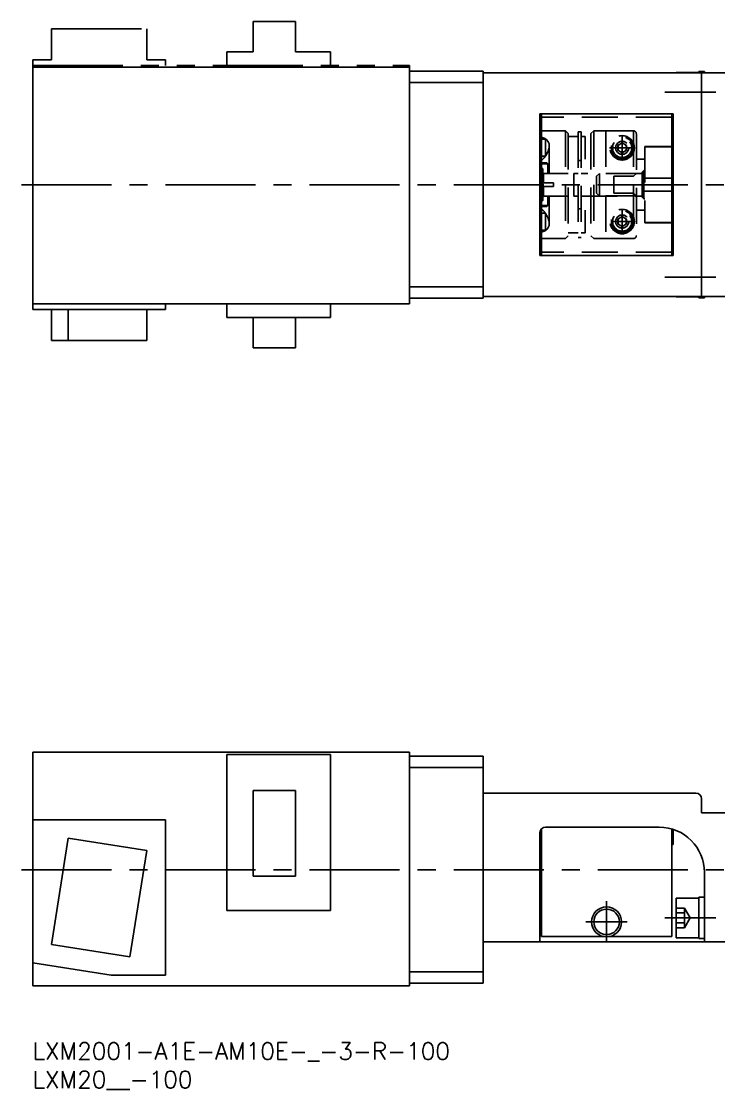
# Model space of a CAD drawing. Extents: x -2 to 287, y -8 to 258.
# Drawn here: x -2 to 120.9, y -8.3 to 180.1 of the extents above; entities that cross this region are included whole.
import ezdxf

# ---------------------------------------------------------------- set-up
doc = ezdxf.new("R2010")
doc.units = 0
doc.header["$LTSCALE"] = 0.5
for name, pattern in [('CENTER', [50.8, 31.75, -6.35, 6.35, -6.35]), ('DASHED', [19.05, 12.7, -6.35]), ('PHANTOM', [63.5, 31.75, -6.35, 6.35, -6.35, 6.35, -6.35])]:
    doc.linetypes.add(name, pattern=pattern)
for name, color, linetype in [('MSM_CENTER', 1, 'CENTER'), ('MSM_CONTINUOUS', 7, 'CONTINUOUS'), ('MSM_DASHED', 4, 'DASHED'), ('MSM_IMAGINARY', 6, 'PHANTOM'), ('MSM_PART_NUMBER', 7, 'CONTINUOUS')]:
    doc.layers.add(name, color=color, linetype=linetype)
doc.styles.get("Standard").update_dxf_attribs({"font": 'txt.shx', "height": 3, "bigfont": 'bigfont.shx'})

# ---------------------------------------------------------------- blocks, each defined once
blk = doc.blocks.new('*U8')
at = {"layer": 'MSM_PART_NUMBER'}
blk.add_text('LXM2001-A1E-AM10E-_-3-R-100', height=3, dxfattribs=at).set_placement((0, -3))
blk = doc.blocks.new('*U9')
at = {"layer": 'MSM_PART_NUMBER'}
blk.add_text('LXM20__-100', height=3, dxfattribs=at).set_placement((0, -8))

msp = doc.modelspace()

# ---------------------------------------------------------------- linework, layer by layer
at = {"layer": 'MSM_CENTER'}
for p, q in [((111.4, 167.6), (120.4, 167.6)), ((103.9, 155.54), (103.9, 160.06)), ((101.64, 157.8), (106.16, 157.8)), ((-2, 151.3), (237.4, 151.3)), ((103.9, 142.81), (103.9, 146.8)), ((101.9, 144.8), (105.89, 144.8)), ((111.4, 135), (120.4, 135)), ((-2, 30.5), (237.4, 30.5)), ((101.15, 17.65), (101.15, 24.95)), ((97.5, 21.3), (104.8, 21.3)), ((111.4, 22), (120.4, 22))]:
    msp.add_line(p, q, dxfattribs=at)
at = {"layer": 'MSM_CONTINUOUS'}
for p, q in [((0, 129.3), (0, 172)), ((66.4, 172), (0, 172)), ((66.4, 172), (66.4, 130.3)), ((79.4, 171.3), (66.4, 171.3)), ((79.4, 171.3), (79.4, 131.3)), ((125.4, 171), (79.4, 171)), ((113.4, 171.1), (113.4, 171)), ((117.4, 171.1), (113.4, 171.1)), ((117.4, 171.25), (117.4, 171)), ((118.4, 171.25), (117.4, 171.25)), ((117.9, 131.6), (117.9, 171)), ((118.4, 171.25), (118.4, 171)), ((79.4, 169.3), (66.4, 169.3)), ((89.4, 138.8), (89.4, 163.8)), ((89.4, 163.8), (112.9, 163.8)), ((89.65, 163.8), (89.65, 138.8)), ((112.65, 163.8), (112.65, 138.8)), ((112.9, 163.8), (112.9, 138.8)), ((89.65, 160.8), (89.4, 160.8)), ((112.9, 158.05), (112.65, 158.05)), ((112.9, 157.96), (112.65, 157.96)), ((89.4, 155.95), (89.65, 155.95)), ((89.4, 151.6), (89.65, 151.6)), ((89.65, 151), (89.4, 151)), ((112.65, 152.42), (112.9, 152.42)), ((112.9, 150.18), (112.65, 150.18)), ((89.4, 146.95), (89.65, 146.95)), ((112.65, 144.64), (112.9, 144.64)), ((112.65, 144.55), (112.9, 144.55)), ((89.4, 141.8), (89.65, 141.8)), ((112.9, 138.8), (89.4, 138.8)), ((79.4, 133.3), (66.4, 133.3)), ((0, 130.3), (66.4, 130.3)), ((23.4, 129.3), (23.4, 130.3)), ((34.2, 127.9), (34.2, 130.3)), ((52.5, 127.9), (52.5, 130.3)), ((79.4, 131.3), (66.4, 131.3)), ((79.4, 131.3), (66.4, 131.3)), ((125.4, 131.6), (79.4, 131.6)), ((113.4, 131.6), (113.4, 131.5)), ((113.4, 131.5), (117.4, 131.5)), ((117.4, 131.6), (117.4, 131.35)), ((117.4, 131.35), (118.4, 131.35)), ((118.4, 131.6), (118.4, 131.35)), ((23.4, 129.3), (0, 129.3)), ((3.3, 123.8), (3.3, 129.3)), ((6.27, 123.8), (6.27, 129.3)), ((20.1, 129.3), (20.1, 123.8)), ((52.5, 127.9), (34.2, 127.9)), ((38.88, 122.5), (38.88, 127.9)), ((46.33, 122.5), (46.33, 127.9)), ((3.3, 123.8), (20.1, 123.8)), ((38.88, 122.5), (46.33, 122.5)), ((0, 10), (0, 51.2)), ((66.4, 51.2), (0, 51.2)), ((66.4, 10), (66.4, 51.2)), ((34.2, 23.3), (34.2, 50.8)), ((52.5, 50.8), (34.2, 50.8)), ((52.5, 23.3), (52.5, 50.8)), ((79.4, 50.5), (66.4, 50.5)), ((79.4, 50.5), (79.4, 10.5)), ((79.4, 48.5), (66.4, 48.5)), ((38.88, 44.45), (46.33, 44.45)), ((38.88, 29.35), (38.88, 44.45)), ((46.33, 44.45), (46.33, 29.35)), ((116.9, 44), (79.4, 44)), ((117.9, 40.5), (117.9, 43)), ((125.4, 40.5), (117.9, 40.5)), ((23.4, 39.3), (0, 39.3)), ((23.4, 11.9), (23.4, 39.3)), ((110.4, 38), (90.4, 38)), ((3.3, 17.31), (6.27, 36.08)), ((6.27, 36.08), (20.1, 33.89)), ((89.4, 37), (89.4, 17.8)), ((89.65, 37.66), (89.65, 18.7)), ((112.65, 37.68), (112.65, 18.7)), ((112.9, 37.25), (112.65, 37.25)), ((112.9, 37.16), (112.65, 37.16)), ((112.9, 37.6), (112.9, 34.92)), ((89.4, 34.92), (89.65, 34.92)), ((112.65, 34.92), (112.9, 34.92)), ((20.1, 33.89), (17.13, 15.12)), ((46.33, 29.35), (38.88, 29.35)), ((118.4, 17.8), (118.4, 30)), ((117.4, 25.5), (113.4, 25.5)), ((113.4, 25.5), (113.4, 18.5)), ((118.4, 25.65), (117.4, 25.65)), ((117.4, 25.65), (117.4, 18.35)), ((52.5, 23.3), (34.2, 23.3)), ((17.13, 15.12), (3.3, 17.31)), ((79.4, 17.8), (125.4, 17.8)), ((100.64, 18.7), (89.65, 18.7)), ((112.65, 18.7), (101.66, 18.7)), ((113.4, 18.5), (117.4, 18.5)), ((117.4, 18.35), (118.4, 18.35)), ((13.82, 11.9), (0, 14.09)), ((13.82, 11.9), (23.4, 11.9)), ((79.4, 12.5), (66.4, 12.5)), ((0, 10), (66.4, 10)), ((66.4, 10.5), (79.4, 10.5))]:
    msp.add_line(p, q, dxfattribs=at)
for radius in [2.65, 2.25]:
    msp.add_circle((101.15, 21.3), radius, dxfattribs=at)
for centre, radius, start, end in [((116.9, 43), 1, 0, 90), ((90.4, 37), 1, 90, 180), ((110.4, 30), 8, 0, 90)]:
    msp.add_arc(centre, radius, start, end, dxfattribs=at)
at = {"layer": 'MSM_DASHED'}
for p, q in [((112.65, 163.2), (89.65, 163.2)), ((93.9, 160.8), (89.65, 160.8)), ((93.9, 160.8), (93.9, 141.8)), ((94.4, 160.3), (93.9, 160.8)), ((94.4, 160.3), (94.4, 142.3)), ((96.15, 160.6), (96.15, 142)), ((96.65, 160.6), (96.15, 160.6)), ((96.65, 160.6), (96.65, 142)), ((98.9, 160.8), (98.4, 160.3)), ((98.4, 160.3), (98.4, 142.3)), ((101, 160.8), (98.9, 160.8)), ((98.9, 160.8), (98.9, 141.8)), ((101, 160.8), (101, 153.28)), ((101, 160.8), (105.9, 160.8)), ((105.9, 160.8), (105.9, 141.8)), ((106.4, 160.29), (106.4, 142.31)), ((90.4, 159.3), (89.4, 159.3)), ((89.67, 158.37), (89.68, 158.23)), ((90.4, 159.3), (90.4, 156.3)), ((96.15, 159.8), (94.4, 159.8)), ((97.4, 159.8), (96.65, 159.8)), ((97.4, 159.8), (97.4, 155.8)), ((103.9, 158.67), (103.15, 158.23)), ((104.65, 158.23), (103.9, 158.67)), ((89.68, 151.82), (89.68, 158.23)), ((91.05, 153.3), (91.05, 158.22)), ((103.15, 158.23), (103.15, 157.37)), ((103.15, 157.37), (103.9, 156.93)), ((103.9, 156.93), (104.65, 157.37)), ((104.65, 157.37), (104.65, 158.23)), ((112.65, 158.05), (107.9, 158.05)), ((107.9, 158.05), (107.9, 144.55)), ((112.65, 157.96), (107.9, 157.96)), ((89.4, 156.3), (90.4, 156.3)), ((90.6, 155.16), (89.4, 155.16)), ((90.8, 154.96), (89.4, 154.96)), ((90.8, 154.96), (90.6, 155.16)), ((90.8, 153.3), (90.8, 154.96)), ((96.65, 155.55), (96.15, 155.55)), ((103.85, 155.65), (103.94, 155.65)), ((106.4, 155.8), (107.9, 155.8)), ((89.4, 154.3), (89.68, 154.3)), ((89.4, 154.02), (89.65, 154.16)), ((89.65, 154.16), (89.4, 154.16)), ((89.4, 154.08), (89.9, 154.08)), ((94.4, 153.3), (89.4, 153.3)), ((89.9, 154.08), (89.68, 154.3)), ((89.9, 148.52), (89.9, 154.08)), ((90.05, 151.6), (90.05, 153.3)), ((95.4, 153.3), (95.4, 149.3)), ((96.15, 153.3), (95.4, 153.3)), ((107.4, 153.3), (96.65, 153.3)), ((99.9, 153.3), (99.4, 152.8)), ((99.4, 152.8), (99.4, 149.8)), ((99.9, 153.3), (99.9, 149.3)), ((106.4, 153.28), (101, 153.28)), ((102.4, 152.8), (102.4, 149.8)), ((105.9, 152.8), (102.4, 152.8)), ((106.4, 153.3), (105.9, 152.8)), ((107.7, 153.8), (107.4, 153.5)), ((107.4, 153.5), (107.4, 149.1)), ((107.9, 153.8), (107.7, 153.8)), ((107.7, 153.8), (107.7, 148.8)), ((89.68, 151.82), (89.4, 151.82)), ((89.4, 150.78), (89.68, 150.78)), ((89.65, 151.6), (91.8, 151.6)), ((91.8, 151), (89.65, 151)), ((89.9, 151.6), (89.68, 151.82)), ((89.68, 150.78), (89.9, 151)), ((89.68, 144.38), (89.68, 150.78)), ((90.05, 149.3), (90.05, 151)), ((91.8, 151), (91.8, 151.6)), ((107.9, 152.42), (112.65, 152.42)), ((89.4, 149.3), (94.4, 149.3)), ((90.8, 147.64), (90.8, 149.3)), ((91.05, 144.38), (91.05, 149.3)), ((95.4, 149.3), (96.15, 149.3)), ((96.65, 149.3), (107.4, 149.3)), ((99.4, 149.8), (99.9, 149.3)), ((101, 149.32), (101, 141.8)), ((101, 149.32), (106.4, 149.32)), ((102.4, 149.8), (105.9, 149.8)), ((105.9, 149.8), (106.4, 149.3)), ((107.4, 149.1), (107.7, 148.8)), ((112.65, 150.18), (107.9, 150.18)), ((89.9, 148.52), (89.4, 148.52)), ((89.4, 148.44), (89.65, 148.44)), ((89.68, 148.3), (89.4, 148.3)), ((89.4, 147.64), (90.8, 147.64)), ((89.4, 147.44), (90.6, 147.44)), ((89.68, 148.3), (89.9, 148.52)), ((90.6, 147.44), (90.8, 147.64)), ((96.15, 147.05), (96.65, 147.05)), ((107.7, 148.8), (107.9, 148.8)), ((90.4, 146.3), (89.4, 146.3)), ((90.4, 146.3), (90.4, 143.3)), ((97.4, 146.8), (97.4, 142.8)), ((103.15, 145.23), (103.9, 145.67)), ((103.15, 144.37), (103.15, 145.23)), ((103.9, 145.67), (104.65, 145.23)), ((104.65, 145.23), (104.65, 144.37)), ((107.9, 146.8), (106.4, 146.8)), ((89.4, 143.3), (90.4, 143.3)), ((89.66, 144.22), (89.68, 144.37)), ((89.67, 144.23), (89.68, 144.37)), ((103.9, 143.93), (103.15, 144.37)), ((104.65, 144.37), (103.9, 143.93)), ((107.9, 144.64), (112.65, 144.64)), ((107.9, 144.55), (112.65, 144.55)), ((89.65, 141.8), (93.9, 141.8)), ((93.9, 141.8), (94.4, 142.3)), ((94.4, 142.8), (96.15, 142.8)), ((96.15, 142), (96.65, 142)), ((96.65, 142.8), (97.4, 142.8)), ((98.4, 142.3), (98.9, 141.8)), ((98.9, 141.8), (101, 141.8)), ((105.9, 141.8), (101, 141.8)), ((112.65, 139.4), (89.65, 139.4)), ((114.9, 23.73), (113.4, 23.73)), ((114.9, 22.87), (113.4, 22.87)), ((114.9, 20.27), (114.9, 23.73)), ((114.9, 23.73), (115.9, 22)), ((114.9, 21.13), (113.4, 21.13)), ((114.9, 20.27), (115.9, 22)), ((114.9, 20.27), (113.4, 20.27))]:
    msp.add_line(p, q, dxfattribs=at)
for centre, radius in [((103.9, 157.8), 2.15), ((103.9, 157.8), 1.9), ((103.9, 157.8), 1.7), ((103.9, 157.8), 1.15), ((103.9, 157.8), 0.75), ((103.9, 144.8), 2.15), ((103.9, 144.8), 1.9), ((103.9, 144.8), 1.7), ((103.9, 144.8), 1.15), ((103.9, 144.8), 0.75)]:
    msp.add_circle(centre, radius, dxfattribs=at)
for centre, radius, start, end in [((105.88, 160.28), 0.518, 1.962, 88.0079), ((88.9, 156.46), 3.28, 60.5279, 81.267), ((88.9, 157.93), 0.955, 52.4917, 58.0839), ((88.96, 158.18), 0.724, 309.0389, 44.3395), ((89.45, 158.12), 1.6, 339.2791, 48.4115), ((88.9, 158.13), 0.723, 313.7516, 315.4007), ((87.1, 158.63), 3.99, 305.0981, 344.3454), ((87.1, 143.97), 3.99, 15.6546, 55.7763), ((88.9, 144.47), 0.723, 44.5993, 46.2484), ((88.9, 144.67), 0.955, 301.9161, 307.5083), ((88.9, 146.14), 3.28, 278.733, 299.4721), ((88.96, 144.42), 0.724, 315.6605, 50.9611), ((89.45, 144.48), 1.6, 311.5885, 20.7209), ((105.88, 142.32), 0.519, 272.2528, 358.0168)]:
    msp.add_arc(centre, radius, start, end, dxfattribs=at)
at = {"layer": 'MSM_IMAGINARY'}
for p, q in [((38.88, 180.1), (46.33, 180.1)), ((38.88, 180.1), (38.88, 174.7)), ((46.33, 180.1), (46.33, 174.7)), ((3.3, 178.8), (20.1, 178.8)), ((3.3, 178.8), (3.3, 173.3)), ((20.1, 173.3), (20.1, 178.8)), ((34.2, 174.7), (34.2, 172.3)), ((38.88, 174.7), (34.2, 174.7)), ((52.5, 174.7), (46.33, 174.7)), ((52.5, 174.7), (52.5, 172.3)), ((0, 172), (0, 173.3)), ((3.3, 173.3), (0, 173.3)), ((0, 172.3), (66.4, 172.3)), ((23.4, 173.3), (20.1, 173.3)), ((23.4, 173.3), (23.4, 172.3)), ((66.4, 172), (66.4, 172.3))]:
    msp.add_line(p, q, dxfattribs=at)

# ---------------------------------------------------------------- block references
at = {"layer": 'MSM_CONTINUOUS'}
for name in ['*U8', '*U9']:
    msp.add_blockref(name, (0, 0), dxfattribs=at)

doc.saveas('drawing.dxf')
